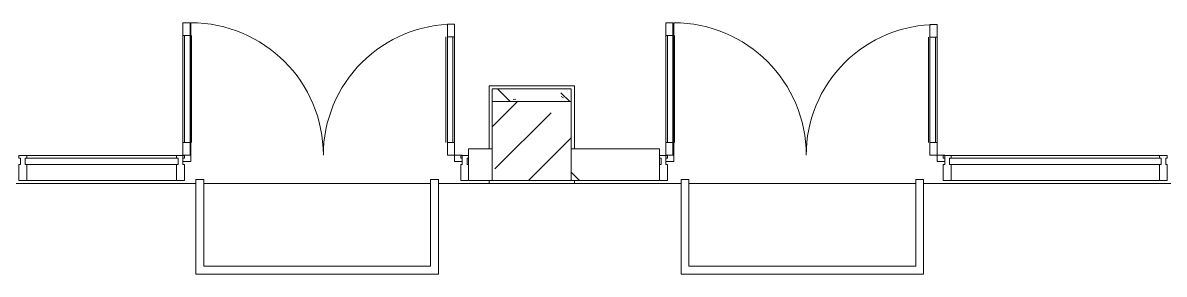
# Model space of a CAD drawing. Header units: millimetres. Extents: x 1311 to 195818, y -8553 to 29000.
# Drawn here: x 171382 to 178617, y 12805 to 14400 of the extents above; entities that cross this region are included whole.
import ezdxf

# ---------------------------------------------------------------- set-up
doc = ezdxf.new("R2010")
doc.units = ezdxf.units.MM
for name, color, linetype, lineweight, true_color in [('A-DETL-GENF-4', 7, 'Continuous', 5, 0xaaaaaa), ('A-DOOR-1', 7, 'Continuous', 5, 0xaaaaaa), ('A-FLOR-1', 7, 'Continuous', 5, 0xaaaaaa), ('I-WALL-6', 7, 'Continuous', 5, 0x787878)]:
    doc.layers.add(name, color=color, linetype=linetype, lineweight=lineweight, true_color=true_color)
for name, color, linetype, lineweight in [('A-GLAZ-CURT-2', 7, 'Continuous', 5), ('A-GLAZ-CWMG-2', 7, 'Continuous', 5), ('I-WALL-4', 7, 'Continuous', 5), ('S-COLS-4', 7, 'Continuous', 5)]:
    doc.layers.add(name, color=color, linetype=linetype, lineweight=lineweight)

# ---------------------------------------------------------------- blocks, each defined once
blk = doc.blocks.new('Дверь_Витражная_остекление_ - ВВ-11 остекление-32352627-1_11_1_птичка')
at = {"layer": 'A-DETL-GENF-4'}
for p, q in [((-790.5, -20), (-835.5, -20)), ((-835.5, -851), (-835.5, -20)), ((-790.5, -20), (-835.5, -20)), ((-835.5, -20), (-835.5, -851)), ((-790.5, -851), (-790.5, -20)), ((-790.5, -851), (-790.5, -20)), ((840.5, -860), (840.5, -20)), ((840.5, -20), (840.5, -860)), ((885.5, -860), (885.5, -20)), ((885.5, -860), (885.5, -20)), ((-835.5, -100), (-790.5, -100)), ((-825.5, -771), (-825.5, -100)), ((-781.5, -771), (-781.5, -100)), ((831.5, -780), (831.5, -100)), ((885.5, -100), (840.5, -100)), ((875.5, -780), (875.5, -100)), ((-835.5, -771), (-790.5, -771)), ((885.5, -780), (840.5, -780)), ((-835.5, -851), (-790.5, -851)), ((-835.5, -851), (-790.5, -851)), ((885.5, -860), (840.5, -860)), ((840.5, -860), (885.5, -860))]:
    blk.add_line(p, q, dxfattribs=at)
at = {"layer": 'A-DOOR-1'}
for p, q in [((-885.5, 20), (-835.5, 20)), ((-885.5, -20), (-885.5, 20)), ((-835.5, 20), (-835.5, -20)), ((835.5, 20), (885.5, 20)), ((835.5, -20), (835.5, 20)), ((885.5, 20), (885.5, -20)), ((-835.5, -20), (-885.5, -20)), ((-835.5, -851), (-835.5, -20)), ((835.5, -860), (835.5, -20)), ((885.5, -20), (835.5, -20))]:
    blk.add_line(p, q, dxfattribs=at)
for centre, radius, start, end in [((-835.5, -20), 831, 270, 0), ((835.5, -20), 840, 180, 270)]:
    blk.add_arc(centre, radius, start, end, dxfattribs=at)
blk = doc.blocks.new('Системная панель - Стекло - 40мм-32352622-1_11_1_птичка')
at = {"layer": 'A-GLAZ-CURT-2'}
for p, q in [((485, 40), (-485, 40)), ((-485, 40), (-485, 0)), ((-485, 0), (485, 0)), ((485, 0), (485, 40))]:
    blk.add_line(p, q, dxfattribs=at)
blk = doc.blocks.new('Прямоугольный импост - Импост структурный с накладкой - 160мм Темный-32352618-1_11_1_птичка')
at = {"layer": 'A-GLAZ-CWMG-2'}
for p, q in [((102599, 13557), (103549, 13557)), ((102599, 13400), (103549, 13400))]:
    blk.add_line(p, q, dxfattribs=at)
blk = doc.blocks.new('Прямоугольный импост - Импост структурный с накладкой - 160мм Темный-V129-1_11_1_птичка')
at = {"layer": 'A-GLAZ-CWMG-2'}
for p, q in [((-25, 0), (-25, 17)), ((-25, 17), (25, 17)), ((-15, 0), (-25, 0)), ((-15, -40), (-15, 0)), ((25, 0), (15, 0)), ((15, 0), (15, -40)), ((25, 17), (25, 0)), ((-25, -140), (-25, -40)), ((-25, -40), (-15, -40)), ((15, -40), (25, -40)), ((25, -40), (25, -140)), ((25, -140), (-25, -140))]:
    blk.add_line(p, q, dxfattribs=at)
blk = doc.blocks.new('Прямоугольный импост - Импост структурный с накладкой - 160мм Темный-32310142-1_11_1_птичка')
at = {"layer": 'A-GLAZ-CWMG-2'}
for p, q in [((-50, 0), (-50, 17)), ((-50, 17), (0, 17)), ((-40, 0), (-50, 0)), ((-40, -40), (-40, 0)), ((0, 0), (-10, 0)), ((-10, 0), (-10, -40)), ((0, 17), (0, 0)), ((-50, -140), (-50, -40)), ((-50, -40), (-40, -40)), ((-10, -40), (0, -40)), ((0, -40), (0, -140)), ((0, -140), (-50, -140))]:
    blk.add_line(p, q, dxfattribs=at)
blk = doc.blocks.new('Прямоугольный импост - Импост структурный с накладкой - 160мм Темный-32354018-1_11_1_птичка')
at = {"layer": 'A-GLAZ-CWMG-2'}
for p, q in [((108459, 13557), (109779, 13557)), ((108459, 13400), (109779, 13400))]:
    blk.add_line(p, q, dxfattribs=at)
blk = doc.blocks.new('Дверь_Витражная_остекление_ - ВВ-12 остекление-32353611-1_11_1_птичка')
at = {"layer": 'A-DETL-GENF-4'}
for p, q in [((-789.5, -20), (-834.5, -20)), ((-834.5, -849), (-834.5, -20)), ((-789.5, -20), (-834.5, -20)), ((-834.5, -20), (-834.5, -849)), ((-789.5, -849), (-789.5, -20)), ((-789.5, -849), (-789.5, -20)), ((839.5, -860), (839.5, -20)), ((839.5, -20), (839.5, -860)), ((884.5, -860), (884.5, -20)), ((884.5, -860), (884.5, -20)), ((-834.5, -100), (-789.5, -100)), ((-824.5, -769), (-824.5, -100)), ((-780.5, -769), (-780.5, -100)), ((830.5, -780), (830.5, -100)), ((884.5, -100), (839.5, -100)), ((874.5, -780), (874.5, -100)), ((-834.5, -769), (-789.5, -769)), ((884.5, -780), (839.5, -780)), ((-834.5, -849), (-789.5, -849)), ((-834.5, -849), (-789.5, -849)), ((884.5, -860), (839.5, -860)), ((839.5, -860), (884.5, -860))]:
    blk.add_line(p, q, dxfattribs=at)
at = {"layer": 'A-DOOR-1'}
for p, q in [((-884.5, 20), (-834.5, 20)), ((-884.5, -20), (-884.5, 20)), ((-834.5, 20), (-834.5, -20)), ((834.5, 20), (884.5, 20)), ((834.5, -20), (834.5, 20)), ((884.5, 20), (884.5, -20)), ((-834.5, -20), (-884.5, -20)), ((-834.5, -849), (-834.5, -20)), ((834.5, -860), (834.5, -20)), ((884.5, -20), (834.5, -20))]:
    blk.add_line(p, q, dxfattribs=at)
for centre, radius, start, end in [((-834.5, -20), 829, 270, 0), ((834.5, -20), 840, 180, 270)]:
    blk.add_arc(centre, radius, start, end, dxfattribs=at)
blk = doc.blocks.new('Системная панель - Стекло - 40мм-32353599-1_11_1_птичка')
at = {"layer": 'A-GLAZ-CURT-2'}
for p, q in [((670, 40), (-670, 40)), ((-670, 40), (-670, 0)), ((-670, 0), (670, 0)), ((670, 0), (670, 40))]:
    blk.add_line(p, q, dxfattribs=at)
blk = doc.blocks.new('Прямоугольный импост - Импост структурный с накладкой - 160мм Темный-30755595-1_11_1_птичка')
at = {"layer": 'A-GLAZ-CWMG-2'}
for p, q in [((0, 17), (-50, 17)), ((-50, 17), (-50, 0)), ((-50, 0), (-40, 0)), ((-40, 0), (-40, -40)), ((-10, -40), (-10, 0)), ((-10, 0), (0, 0)), ((0, 0), (0, 17)), ((-40, -40), (-50, -40)), ((-50, -40), (-50, -140)), ((0, -40), (-10, -40)), ((0, -140), (0, -40)), ((-50, -140), (0, -140))]:
    blk.add_line(p, q, dxfattribs=at)
blk = doc.blocks.new('Прямоугольный импост - Импост структурный с накладкой - 160мм Темный-V186-1_11_1_птичка')
at = {"layer": 'A-GLAZ-CWMG-2'}
for p, q in [((0, 17), (-50, 17)), ((-50, 17), (-50, 0)), ((-50, 0), (-40, 0)), ((-40, 0), (-40, -40)), ((-10, -40), (-10, 0)), ((-10, 0), (0, 0)), ((0, 0), (0, 17)), ((-40, -40), (-50, -40)), ((-50, -40), (-50, -140)), ((0, -40), (-10, -40)), ((0, -140), (0, -40)), ((-50, -140), (0, -140))]:
    blk.add_line(p, q, dxfattribs=at)

msp = doc.modelspace()

# ---------------------------------------------------------------- hatches: boundary and pattern name
at = {"layer": 'I-WALL-4'}
h = msp.add_hatch(dxfattribs=at)
h.set_pattern_fill('FP_119', color=256, style=0, pattern_type=2)
h.set_pattern_definition([(135, (68808.4, 0), (-353.5534, -353.5534), [])])
h.paths.add_polyline_path([(174208.4, 13400), (174358.4, 13400), (174358.4, 13600), (174208.4, 13600)])
h.paths.add_polyline_path([(178638.4, 13400), (179358.4, 13400), (179358.4, 13600), (178637.4, 13600), (178637.4, 13400)])
h.paths.add_polyline_path([(174858.4, 13400), (175418.4, 13400), (175418.4, 13600), (174858.4, 13600)])
h.paths.add_polyline_path([(169908.4, 13400), (170206.4, 13400), (170206.4, 13600), (169908.4, 13600)])
at = {"layer": 'I-WALL-6'}
h = msp.add_hatch(dxfattribs=at)
h.set_pattern_fill('FP_131', color=256, style=0, pattern_type=2)
h.set_pattern_definition([(135, (68808.4, 0), (-377.1708, -377.1708), [533.4, -88.9, 17.78, -88.9]), (135, (68808.4, 376.94), (-377.1708, -377.1708), []), (50, (68808.4, 0), (637.6445, -55.7866), [66.675, -733.425]), (355, (68808.4, 0), (-123.3494, 668.6992), [53.34, -586.74]), (100.451, (68861.5, -4.65), (514.299, 612.908), [56.665, -623.315]), (46.184, (68808.4, 177.8), (948.7764, -147.1497), [100.012, -1100.137]), (96.636, (68887.5, 165.5), (830.909, 865.997), [84.998, -934.973]), (351.184, (68808.4, 177.8), (830.918, 865.988), [80.01, -880.11]), (21, (68897.3, 133.35), (530.6506, -357.9283), [66.675, -733.425]), (326, (68897.3, 133.35), (216.308, 644.6585), [53.34, -586.74]), (71.451, (68941.5, 103.5), (746.9596, 286.7243), [56.665, -623.315]), (37.5, (68808.4, 0), (10.81053, 295.9426), [16.764, -562.864, 16.764, -578.866, -588.962]), (37.5, (68808.4, 0), (10.81053, 295.9426), [-1175.258, 16.764, -572.198]), (7.5, (68808.4, 0), (233.8692, 350.6318), [16.764, -322.834, 16.764, -549.529, -224.472]), (7.5, (68808.4, 0), (233.8692, 350.6318), [-905.891, 16.764, -207.708]), (327.5, (68610.14, 0), (474.5678, -20.0513), [16.764, -205.486, 16.764, -676.656, -920.115]), (327.5, (68610.14, 0), (474.5678, -20.0513), [-915.67, 16.764, -903.351]), (317.5, (68521.24, 0), (518.4522, 88.9934), [16.764, -272.161, 16.764, -443.738, -653.415]), (317.5, (68521.24, 0), (518.4522, 88.9934), [-749.427, 16.764, -636.651])])
h.paths.add_polyline_path([(174358.4, 13900), (174858.4, 13900), (174858.4, 13980), (174358.4, 13980)])
at = {"layer": 'S-COLS-4'}
h = msp.add_hatch(dxfattribs=at)
h.set_pattern_fill('FP_101', color=256, style=0, pattern_type=2)
h.set_pattern_definition([(45, (68808.4, 0), (-285.1231, 285.1231), []), (45, (69093.5, 0), (-285.1231, 285.1231), [504.031, -100.806, 16.764, -84.042])])
h.paths.add_polyline_path([(174759.7, 13400), (174858.4, 13400), (174858.4, 13900), (174358.4, 13900), (174358.4, 13400)])

# ---------------------------------------------------------------- linework, layer by layer
at = {"layer": 'A-FLOR-1'}
for p, q in [((174338.4, 13600), (174338.4, 14000)), ((174338.4, 14000), (174878.4, 14000)), ((174878.4, 14000), (174878.4, 13600)), ((172530, 13404.6), (172480, 13404.6)), ((172480, 13404.6), (172480, 12804.6)), ((172530, 12854.6), (172530, 13404.6)), ((174017.2, 13404.6), (173967.2, 13404.6)), ((173967.2, 13404.6), (173967.2, 12854.6)), ((174017.2, 12804.6), (174017.2, 13404.6)), ((174338.4, 13380), (174338.4, 13400)), ((174878.4, 13400), (174878.4, 13380)), ((175605, 13404.6), (175555, 13404.6)), ((175555, 13404.6), (175555, 12804.6)), ((175605, 12854.6), (175605, 13404.6)), ((177092.2, 13404.6), (177042.2, 13404.6)), ((177042.2, 13404.6), (177042.2, 12854.6)), ((177092.2, 12804.6), (177092.2, 13404.6)), ((168598.4, 13380), (172480, 13380)), ((173967.2, 13380), (172530, 13380)), ((174017.2, 13380), (174878.4, 13380)), ((174878.4, 13380), (175555, 13380)), ((177042.2, 13380), (175605, 13380)), ((177092.2, 13380), (179878.4, 13380)), ((173967.2, 12854.6), (172530, 12854.6)), ((177042.2, 12854.6), (175605, 12854.6)), ((172480, 12804.6), (174017.2, 12804.6)), ((175555, 12804.6), (177092.2, 12804.6))]:
    msp.add_line(p, q, dxfattribs=at)
at = {"layer": 'I-WALL-4'}
for p, q in [((174858.4, 13980), (174358.4, 13980)), ((174358.4, 13980), (174358.4, 13900)), ((174858.4, 13900), (174858.4, 13980)), ((174358.4, 13900), (174858.4, 13900)), ((174358.4, 13600), (174208.4, 13600)), ((174208.4, 13600), (174208.4, 13400)), ((174358.4, 13400), (174358.4, 13600)), ((175418.4, 13600), (174858.4, 13600)), ((174858.4, 13600), (174858.4, 13400)), ((175418.4, 13400), (175418.4, 13600)), ((174208.4, 13400), (174358.4, 13400)), ((174858.4, 13400), (175418.4, 13400))]:
    msp.add_line(p, q, dxfattribs=at)
at = {"layer": 'S-COLS-4'}
for p, q in [((174858.4, 13900), (174358.4, 13900)), ((174358.4, 13900), (174358.4, 13600)), ((174858.4, 13600), (174858.4, 13900)), ((174358.4, 13600), (174358.4, 13400)), ((174858.4, 13400), (174858.4, 13600)), ((174358.4, 13400), (174858.4, 13400))]:
    msp.add_line(p, q, dxfattribs=at)

# ---------------------------------------------------------------- block references
at = {"layer": 'A-DOOR-1', "rotation": 180}
for name, p in [('Дверь_Витражная_остекление_ - ВВ-11 остекление-32352627-1_11_1_птичка', (173282.9, 13540)), ('Дверь_Витражная_остекление_ - ВВ-12 остекление-32353611-1_11_1_птичка', (176342.9, 13540))]:
    msp.add_blockref(name, p, dxfattribs=at)
at = {"layer": 'A-GLAZ-CURT-2', "rotation": 180}
for name, p in [('Системная панель - Стекло - 40мм-32352622-1_11_1_птичка', (171882.4, 13540)), ('Системная панель - Стекло - 40мм-32353599-1_11_1_птичка', (177927.4, 13540))]:
    msp.add_blockref(name, p, dxfattribs=at)
at = {"layer": 'A-GLAZ-CWMG-2', "extrusion": (0, 0, -1)}
for name, p in [('Прямоугольный импост - Импост структурный с накладкой - 160мм Темный-V129-1_11_1_птичка', (-171382.4, 13540)), ('Прямоугольный импост - Импост структурный с накладкой - 160мм Темный-V129-1_11_1_птичка', (-172382.4, 13540)), ('Прямоугольный импост - Импост структурный с накладкой - 160мм Темный-32310142-1_11_1_птичка', (-175418.4, 13540)), ('Прямоугольный импост - Импост структурный с накладкой - 160мм Темный-V129-1_11_1_птичка', (-177242.4, 13540))]:
    msp.add_blockref(name, p, dxfattribs=at)
at = {"layer": 'A-GLAZ-CWMG-2'}
for name, p in [('Прямоугольный импост - Импост структурный с накладкой - 160мм Темный-32352618-1_11_1_птичка', (68808.4, 0)), ('Прямоугольный импост - Импост структурный с накладкой - 160мм Темный-V186-1_11_1_птичка', (174208.4, 13540)), ('Прямоугольный импост - Импост структурный с накладкой - 160мм Темный-32354018-1_11_1_птичка', (68808.4, 0)), ('Прямоугольный импост - Импост структурный с накладкой - 160мм Темный-30755595-1_11_1_птичка', (178637.4, 13540))]:
    msp.add_blockref(name, p, dxfattribs=at)

doc.saveas('drawing.dxf')
